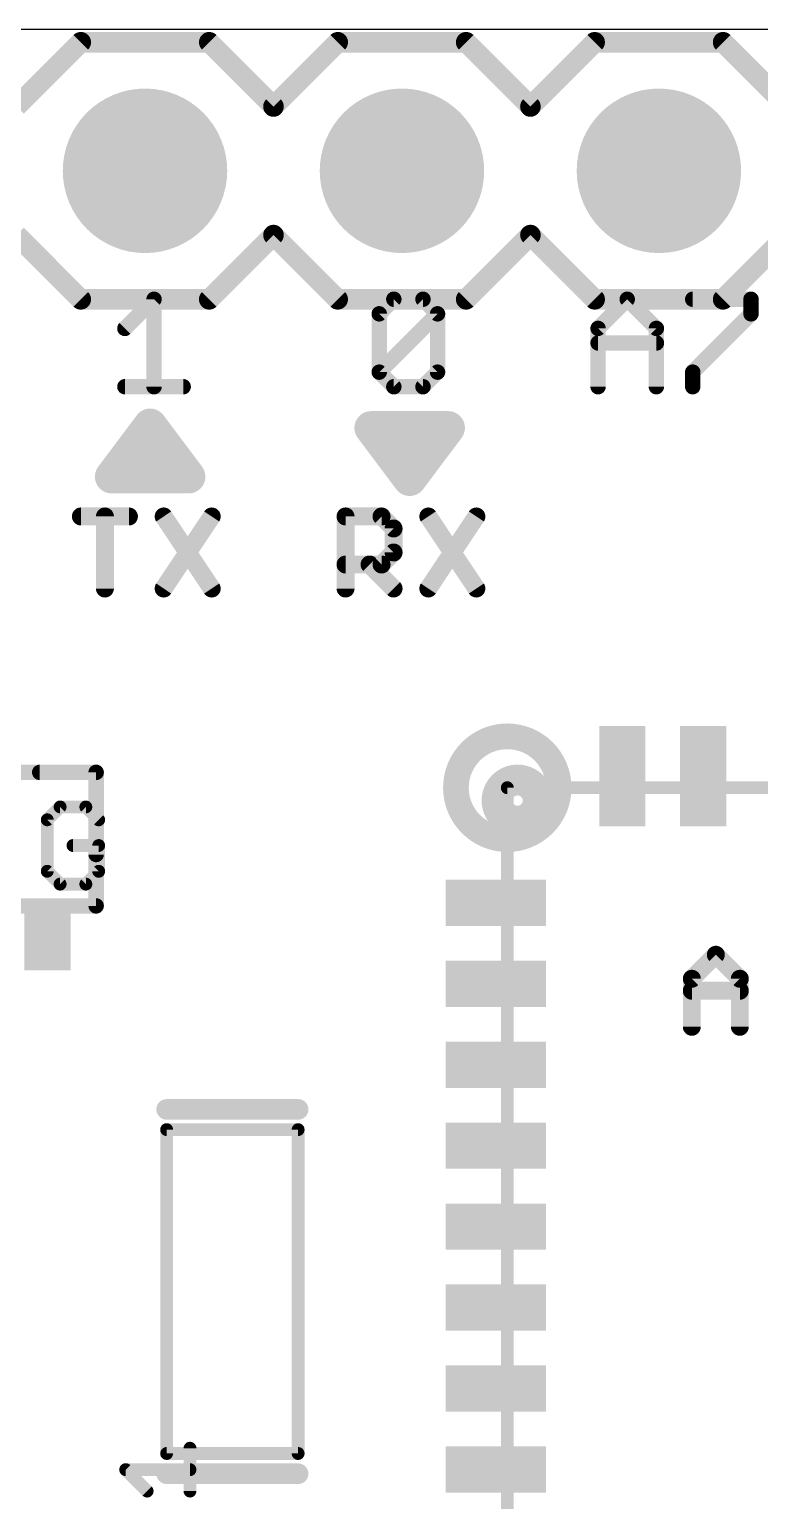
# Model space of a CAD drawing. Extents: x 0 to 33.3, y 0 to 23.1.
# Drawn here: x 7.87 to 15.09, y 8.58 to 23.11 of the extents above; entities that cross this region are included whole.
import ezdxf

# ---------------------------------------------------------------- set-up
doc = ezdxf.new("R2010")
doc.units = 0
for name, color, linetype in [('17', 82, 'CONTINUOUS'), ('20', 7, 'CONTINUOUS'), ('21', 7, 'CONTINUOUS'), ('51', 53, 'CONTINUOUS')]:
    doc.layers.add(name, color=color, linetype=linetype)

# ---------------------------------------------------------------- blocks, each defined once
blk = doc.blocks.new('RECT')
blk.add_solid([(-0.5, -0.5), (0.5, -0.5), (-0.5, 0.5), (0.5, 0.5)])
blk = doc.blocks.new('ROUNDP')
at = {"const_width": 0.5}
blk.add_lwpolyline([(0, -0.25, 1), (0, 0.25, 1), (0, -0.25)], format="xyb", dxfattribs=at)

msp = doc.modelspace()

# ---------------------------------------------------------------- linework, layer by layer
at = {"layer": '20'}
msp.add_line((33.274, 23.114), (0, 23.114), dxfattribs=at)
at = {"layer": '21'}
for points, const_width in [([(8.8181, 20.1596), (9.1062, 20.4477)], 0.1524), ([(9.1062, 20.4477), (9.1062, 19.5834)], 0.1524), ([(11.3327, 20.3037), (11.4767, 20.4477)], 0.1524), ([(11.4767, 20.4477), (11.7649, 20.4477)], 0.1524), ([(11.7649, 20.4477), (11.9089, 20.3037)], 0.1524), ([(13.496, 20.1596), (13.7841, 20.4477)], 0.1524), ([(13.7841, 20.4477), (14.0722, 20.1596)], 0.1524), ([(14.4315, 20.4477), (15.0077, 20.4477)], 0.1524), ([(15.0077, 20.4477), (15.0077, 20.3037)], 0.1524), ([(11.3327, 19.7275), (11.3327, 20.3037)], 0.1524), ([(11.3327, 19.7275), (11.9089, 20.3037)], 0.1524), ([(11.9089, 20.3037), (11.9089, 19.7275)], 0.1524), ([(15.0077, 20.3037), (14.4315, 19.7275)], 0.1524), ([(13.496, 19.5834), (13.496, 20.1596)], 0.1524), ([(14.0722, 20.1596), (14.0722, 19.5834)], 0.1524), ([(13.496, 20.0156), (14.0722, 20.0156)], 0.1524), ([(11.4767, 19.5834), (11.3327, 19.7275)], 0.1524), ([(11.9089, 19.7275), (11.7649, 19.5834)], 0.1524), ([(14.4315, 19.7275), (14.4315, 19.5834)], 0.1524), ([(8.8181, 19.5834), (9.3943, 19.5834)], 0.1524), ([(11.7649, 19.5834), (11.4767, 19.5834)], 0.1524), ([(8.6868, 18.6944), (9.0678, 19.2024)], 0.3302), ([(8.6868, 18.6944), (9.0678, 19.2024)], 0.3302), ([(9.0678, 19.2024), (9.4488, 18.6944)], 0.3302), ([(11.6332, 18.669), (11.2522, 19.177)], 0.3302), ([(11.2522, 19.177), (12.0142, 19.177)], 0.3302), ([(12.0142, 19.177), (11.6332, 18.669)], 0.3302), ([(12.0142, 19.177), (11.6332, 18.669)], 0.3302), ([(11.8872, 19.05), (11.3792, 19.05)], 0.254), ([(9.1948, 18.8214), (8.9408, 18.8214)], 0.254), ([(9.4488, 18.6944), (8.6868, 18.6944)], 0.3302), ([(8.3831, 18.3013), (8.8577, 18.3013)], 0.1778), ([(8.6204, 17.5895), (8.6204, 18.3013)], 0.1778), ([(9.2017, 18.3013), (9.6763, 17.5895)], 0.1778), ([(9.6763, 18.3013), (9.2017, 17.5895)], 0.1778), ([(10.9993, 17.5895), (10.9993, 18.3013)], 0.1778), ([(10.9993, 18.3013), (11.3552, 18.3013)], 0.1778), ([(11.3552, 18.3013), (11.4739, 18.1827)], 0.1778), ([(11.8179, 18.3013), (12.2925, 17.5895)], 0.1778), ([(12.2925, 18.3013), (11.8179, 17.5895)], 0.1778), ([(11.4739, 18.1827), (11.4739, 17.9454)], 0.1778), ([(11.4739, 17.9454), (11.3552, 17.8268)], 0.1778), ([(11.3552, 17.8268), (10.9993, 17.8268)], 0.1778), ([(11.2366, 17.8268), (11.4739, 17.5895)], 0.1778), ([(7.976, 15.773), (8.534, 15.773)], 0.1524), ([(8.534, 15.773), (8.534, 14.961)], 0.1524), ([(14.4226, 13.7333), (14.6598, 13.9706)], 0.1778), ([(14.6598, 13.9706), (14.8971, 13.7333)], 0.1778), ([(14.4226, 13.2588), (14.4226, 13.7333)], 0.1778), ([(14.8971, 13.7333), (14.8971, 13.2588)], 0.1778), ([(14.4226, 13.6147), (14.8971, 13.6147)], 0.1778), ([(9.2306, 12.4426), (10.5306, 12.4426)], 0.2032), ([(10.5306, 8.8426), (9.2306, 8.8426)], 0.2032)]:
    msp.add_lwpolyline(points, dxfattribs=dict(at, const_width=const_width))
for points, const_width in [([(9.1443, 20.4477, 1), (9.0681, 20.4477)], 0.0762), ([(9.1331, 20.4208, 1), (9.0793, 20.4747)], 0.0762), ([(11.4767, 20.4858, 1), (11.4767, 20.4096)], 0.0762), ([(11.5037, 20.4208, 1), (11.4498, 20.4747)], 0.0762), ([(11.7918, 20.4747, 1), (11.7379, 20.4208)], 0.0762), ([(11.7649, 20.4096, 1), (11.7649, 20.4858)], 0.0762), ([(13.811, 20.4747, 1), (13.7571, 20.4208)], 0.0762), ([(13.811, 20.4208, 1), (13.7571, 20.4747)], 0.0762), ([(14.4315, 20.4858, 1), (14.4315, 20.4096)], 0.0762), ([(15.0458, 20.4477, 1), (14.9696, 20.4477)], 0.0762), ([(15.0077, 20.4096, 1), (15.0077, 20.4858)], 0.0762), ([(11.3057, 20.3306, 1), (11.3596, 20.2767)], 0.0762), ([(11.3708, 20.3037, 1), (11.2946, 20.3037)], 0.0762), ([(11.947, 20.3037, 1), (11.8708, 20.3037)], 0.0762), ([(11.9358, 20.2767, 1), (11.882, 20.3306)], 0.0762), ([(11.882, 20.2767, 1), (11.9358, 20.3306)], 0.0762), ([(15.0346, 20.2767, 1), (14.9808, 20.3306)], 0.0762), ([(8.7911, 20.1866, 1), (8.845, 20.1327)], 0.0762), ([(13.469, 20.1866, 1), (13.5229, 20.1327)], 0.0762), ([(13.5341, 20.1596, 1), (13.4579, 20.1596)], 0.0762), ([(14.1103, 20.1596, 1), (14.0341, 20.1596)], 0.0762), ([(14.0452, 20.1327, 1), (14.0991, 20.1866)], 0.0762), ([(14.9696, 20.3037, 1), (15.0458, 20.3037)], 0.0762), ([(13.496, 20.0537, 1), (13.496, 19.9775)], 0.0762), ([(14.0722, 19.9775, 1), (14.0722, 20.0537)], 0.0762), ([(11.3596, 19.7544, 1), (11.3057, 19.7005)], 0.0762), ([(11.3057, 19.7544, 1), (11.3596, 19.7005)], 0.0762), ([(11.9358, 19.7005, 1), (11.882, 19.7544)], 0.0762), ([(14.4045, 19.7544, 1), (14.4584, 19.7005)], 0.0762), ([(14.4696, 19.7275, 1), (14.3934, 19.7275)], 0.0762), ([(8.8181, 19.6215, 1), (8.8181, 19.5453)], 0.0762), ([(9.3943, 19.5453, 1), (9.3943, 19.6215)], 0.0762), ([(11.2946, 19.7275, 1), (11.3708, 19.7275)], 0.0762), ([(11.4767, 19.6215, 1), (11.4767, 19.5453)], 0.0762), ([(11.4498, 19.5565, 1), (11.5037, 19.6103)], 0.0762), ([(11.7379, 19.6103, 1), (11.7918, 19.5565)], 0.0762), ([(11.7649, 19.5453, 1), (11.7649, 19.6215)], 0.0762), ([(11.8708, 19.7275, 1), (11.947, 19.7275)], 0.0762), ([(9.0681, 19.5834, 1), (9.1443, 19.5834)], 0.0762), ([(13.4579, 19.5834, 1), (13.5341, 19.5834)], 0.0762), ([(14.0341, 19.5834, 1), (14.1103, 19.5834)], 0.0762), ([(14.3934, 19.5834, 1), (14.4696, 19.5834)], 0.0762), ([(9.1338, 19.2519, 1), (9.0018, 19.1529)], 0.1651), ([(9.1338, 19.1529, 1), (9.0018, 19.2519)], 0.1651), ([(9.1338, 19.1529, 1), (9.0018, 19.2519)], 0.1651), ([(11.2522, 19.2596, 1), (11.2522, 19.0944)], 0.1651), ([(11.3182, 19.2265, 1), (11.1862, 19.1275)], 0.1651), ([(12.0802, 19.1275, 1), (11.9482, 19.2265)], 0.1651), ([(12.0802, 19.1275, 1), (11.9482, 19.2265)], 0.1651), ([(12.0142, 19.0944, 1), (12.0142, 19.2596)], 0.1651), ([(11.3792, 19.1135, 1), (11.3792, 18.9865)], 0.127), ([(11.8872, 18.9865, 1), (11.8872, 19.1135)], 0.127), ([(8.9408, 18.8849, 1), (8.9408, 18.7579)], 0.127), ([(9.1948, 18.7579, 1), (9.1948, 18.8849)], 0.127), ([(8.6868, 18.777, 1), (8.6868, 18.6119)], 0.1651), ([(8.6208, 18.7439, 1), (8.7528, 18.6449)], 0.1651), ([(8.6208, 18.7439, 1), (8.7528, 18.6449)], 0.1651), ([(9.3828, 18.6449, 1), (9.5148, 18.7439)], 0.1651), ([(9.4488, 18.6119, 1), (9.4488, 18.777)], 0.1651), ([(11.5672, 18.7185, 1), (11.6992, 18.6195)], 0.1651), ([(11.5672, 18.7185, 1), (11.6992, 18.6195)], 0.1651), ([(11.5672, 18.6195, 1), (11.6992, 18.7185)], 0.1651), ([(8.3831, 18.3458, 1), (8.3831, 18.2569)], 0.0889), ([(8.6649, 18.3013, 1), (8.576, 18.3013)], 0.0889), ([(8.8577, 18.2569, 1), (8.8577, 18.3458)], 0.0889), ([(9.2387, 18.326, 1), (9.1647, 18.2766)], 0.0889), ([(9.7132, 18.2766, 1), (9.6393, 18.326)], 0.0889), ([(10.9993, 18.3458, 1), (10.9993, 18.2569)], 0.0889), ([(11.0438, 18.3013, 1), (10.9549, 18.3013)], 0.0889), ([(11.3867, 18.3327, 1), (11.3238, 18.2699)], 0.0889), ([(11.3552, 18.2569, 1), (11.3552, 18.3458)], 0.0889), ([(11.8549, 18.326, 1), (11.7809, 18.2766)], 0.0889), ([(12.3294, 18.2766, 1), (12.2555, 18.326)], 0.0889), ([(11.5183, 18.1827, 1), (11.4294, 18.1827)], 0.0889), ([(11.4425, 18.1512, 1), (11.5053, 18.2141)], 0.0889), ([(11.5053, 17.914, 1), (11.4425, 17.9768)], 0.0889), ([(10.9993, 17.8712, 1), (10.9993, 17.7823)], 0.0889), ([(11.268, 17.8582, 1), (11.2052, 17.7953)], 0.0889), ([(11.3238, 17.8582, 1), (11.3867, 17.7953)], 0.0889), ([(11.3552, 17.7823, 1), (11.3552, 17.8712)], 0.0889), ([(11.4294, 17.9454, 1), (11.5183, 17.9454)], 0.0889), ([(8.576, 17.5895, 1), (8.6649, 17.5895)], 0.0889), ([(9.1647, 17.6142, 1), (9.2387, 17.5648)], 0.0889), ([(9.6393, 17.5648, 1), (9.7132, 17.6142)], 0.0889), ([(10.9549, 17.5895, 1), (11.0438, 17.5895)], 0.0889), ([(11.4425, 17.5581, 1), (11.5053, 17.6209)], 0.0889), ([(11.7809, 17.6142, 1), (11.8549, 17.5648)], 0.0889), ([(12.2555, 17.5648, 1), (12.3294, 17.6142)], 0.0889), ([(7.976, 15.8111, 1), (7.976, 15.7349)], 0.0762), ([(8.5721, 15.773, 1), (8.4959, 15.773)], 0.0762), ([(8.534, 15.7349, 1), (8.534, 15.8111)], 0.0762), ([(12.7, 15.3416, 1), (12.7, 15.6464, 1), (12.7, 15.3416)], 0.4064), ([(8.4959, 14.961, 1), (8.5721, 14.961)], 0.0762), ([(14.6913, 14.002, 1), (14.6284, 13.9392)], 0.0889), ([(14.6913, 13.9392, 1), (14.6284, 14.002)], 0.0889), ([(14.467, 13.7333, 1), (14.3781, 13.7333)], 0.0889), ([(14.9415, 13.7333, 1), (14.8527, 13.7333)], 0.0889), ([(14.3911, 13.7648, 1), (14.454, 13.7019)], 0.0889), ([(14.4226, 13.6592, 1), (14.4226, 13.5703)], 0.0889), ([(14.8657, 13.7019, 1), (14.9285, 13.7648)], 0.0889), ([(14.8971, 13.5703, 1), (14.8971, 13.6592)], 0.0889), ([(14.3781, 13.2588, 1), (14.467, 13.2588)], 0.0889), ([(14.8527, 13.2588, 1), (14.9415, 13.2588)], 0.0889), ([(9.2306, 12.4934, 1), (9.2306, 12.3918)], 0.1016), ([(10.5306, 12.3918, 1), (10.5306, 12.4934)], 0.1016), ([(9.2306, 8.8934, 1), (9.2306, 8.7918)], 0.1016), ([(10.5306, 8.7918, 1), (10.5306, 8.8934)], 0.1016)]:
    msp.add_lwpolyline(points, format="xyb", dxfattribs=dict(at, const_width=const_width))
at = {"layer": '51'}
for points, const_width in [([(7.747, 22.352), (8.382, 22.987)], 0.2032), ([(8.382, 22.987), (9.652, 22.987)], 0.2032), ([(9.652, 22.987), (10.287, 22.352)], 0.2032), ([(10.287, 22.352), (10.922, 22.987)], 0.2032), ([(10.922, 22.987), (12.192, 22.987)], 0.2032), ([(12.192, 22.987), (12.827, 22.352)], 0.2032), ([(12.827, 22.352), (13.462, 22.987)], 0.2032), ([(13.462, 22.987), (14.732, 22.987)], 0.2032), ([(15.367, 22.352), (14.732, 22.987)], 0.2032), ([(8.382, 20.447), (7.747, 21.082)], 0.2032), ([(10.287, 21.082), (9.652, 20.447)], 0.2032), ([(10.922, 20.447), (10.287, 21.082)], 0.2032), ([(12.827, 21.082), (12.192, 20.447)], 0.2032), ([(13.462, 20.447), (12.827, 21.082)], 0.2032), ([(14.732, 20.447), (15.367, 21.082)], 0.2032), ([(9.652, 20.447), (8.382, 20.447)], 0.2032), ([(12.192, 20.447), (10.922, 20.447)], 0.2032), ([(14.732, 20.447), (13.462, 20.447)], 0.2032), ([(5.69, 15.773), (8.534, 15.773)], 0.1524), ([(8.534, 15.773), (8.534, 14.453)], 0.1524), ([(12.5984, 15.621), (20.4724, 15.621)], 0.127), ([(12.5984, 7.747), (12.5984, 15.621)], 0.127), ([(8.1778, 15.4312), (8.0507, 15.304)], 0.127), ([(8.432, 15.4312), (8.1778, 15.4312)], 0.127), ([(8.5591, 15.304), (8.432, 15.4312)], 0.127), ([(8.0507, 15.304), (8.0507, 14.7956)], 0.127), ([(8.5591, 15.0498), (8.3049, 15.0498)], 0.127), ([(8.5591, 14.7956), (8.5591, 15.0498)], 0.127), ([(8.0507, 14.7956), (8.1778, 14.6685)], 0.127), ([(8.432, 14.6685), (8.5591, 14.7956)], 0.127), ([(8.1778, 14.6685), (8.432, 14.6685)], 0.127), ([(8.534, 14.453), (5.69, 14.453)], 0.1524), ([(9.2306, 9.0426), (9.2306, 12.2426)], 0.127), ([(9.2306, 12.2426), (10.5306, 12.2426)], 0.127), ([(10.5306, 12.2426), (10.5306, 9.0426)], 0.127), ([(9.4615, 8.671), (9.4615, 9.0947)], 0.127), ([(10.5306, 9.0426), (9.2306, 9.0426)], 0.127), ([(9.0378, 8.671), (8.826, 8.8828)], 0.127), ([(8.826, 8.8828), (9.4615, 8.8828)], 0.127)]:
    msp.add_lwpolyline(points, dxfattribs=dict(at, const_width=const_width))
for points, const_width in [([(8.382, 23.0378, 1), (8.382, 22.9362)], 0.1016), ([(8.4179, 22.9511, 1), (8.3461, 23.0229)], 0.1016), ([(9.6879, 23.0229, 1), (9.6161, 22.9511)], 0.1016), ([(9.652, 22.9362, 1), (9.652, 23.0378)], 0.1016), ([(10.922, 23.0378, 1), (10.922, 22.9362)], 0.1016), ([(10.9579, 22.9511, 1), (10.8861, 23.0229)], 0.1016), ([(12.2279, 23.0229, 1), (12.1561, 22.9511)], 0.1016), ([(12.192, 22.9362, 1), (12.192, 23.0378)], 0.1016), ([(13.462, 23.0378, 1), (13.462, 22.9362)], 0.1016), ([(13.4979, 22.9511, 1), (13.4261, 23.0229)], 0.1016), ([(14.7679, 23.0229, 1), (14.6961, 22.9511)], 0.1016), ([(14.732, 22.9362, 1), (14.732, 23.0378)], 0.1016), ([(10.2511, 22.3879, 1), (10.3229, 22.3161)], 0.1016), ([(10.2511, 22.3161, 1), (10.3229, 22.3879)], 0.1016), ([(12.7911, 22.3879, 1), (12.8629, 22.3161)], 0.1016), ([(12.7911, 22.3161, 1), (12.8629, 22.3879)], 0.1016), ([(10.3229, 21.1179, 1), (10.2511, 21.0461)], 0.1016), ([(10.3229, 21.0461, 1), (10.2511, 21.1179)], 0.1016), ([(12.8629, 21.1179, 1), (12.7911, 21.0461)], 0.1016), ([(12.8629, 21.0461, 1), (12.7911, 21.1179)], 0.1016), ([(8.382, 20.4978, 1), (8.382, 20.3962)], 0.1016), ([(8.3461, 20.4111, 1), (8.4179, 20.4829)], 0.1016), ([(9.6161, 20.4829, 1), (9.6879, 20.4111)], 0.1016), ([(9.652, 20.3962, 1), (9.652, 20.4978)], 0.1016), ([(10.922, 20.4978, 1), (10.922, 20.3962)], 0.1016), ([(10.8861, 20.4111, 1), (10.9579, 20.4829)], 0.1016), ([(12.1561, 20.4829, 1), (12.2279, 20.4111)], 0.1016), ([(12.192, 20.3962, 1), (12.192, 20.4978)], 0.1016), ([(13.462, 20.4978, 1), (13.462, 20.3962)], 0.1016), ([(13.4261, 20.4111, 1), (13.4979, 20.4829)], 0.1016), ([(14.6961, 20.4829, 1), (14.7679, 20.4111)], 0.1016), ([(14.732, 20.3962, 1), (14.732, 20.4978)], 0.1016), ([(12.5984, 15.494, 1), (12.5984, 15.748, 1), (12.5984, 15.494)], 1.016), ([(8.5721, 15.773, 1), (8.4959, 15.773)], 0.0762), ([(8.534, 15.7349, 1), (8.534, 15.8111)], 0.0762), ([(12.6302, 15.621, 1), (12.5666, 15.621)], 0.0635), ([(12.5984, 15.6528, 1), (12.5984, 15.5892)], 0.0635), ([(8.1778, 15.4629, 1), (8.1778, 15.3994)], 0.0635), ([(8.2002, 15.4087, 1), (8.1553, 15.4536)], 0.0635), ([(8.4544, 15.4536, 1), (8.4095, 15.4087)], 0.0635), ([(8.432, 15.3994, 1), (8.432, 15.4629)], 0.0635), ([(8.0824, 15.304, 1), (8.0189, 15.304)], 0.0635), ([(8.0282, 15.3265, 1), (8.0731, 15.2816)], 0.0635), ([(8.5366, 15.2816, 1), (8.5815, 15.3265)], 0.0635), ([(8.3049, 15.0816, 1), (8.3049, 15.0181)], 0.0635), ([(8.5908, 15.0498, 1), (8.5273, 15.0498)], 0.0635), ([(8.5591, 15.0181, 1), (8.5591, 15.0816)], 0.0635), ([(8.0731, 14.8181, 1), (8.0282, 14.7732)], 0.0635), ([(8.5815, 14.7732, 1), (8.5366, 14.8181)], 0.0635), ([(8.0189, 14.7956, 1), (8.0824, 14.7956)], 0.0635), ([(8.1778, 14.7003, 1), (8.1778, 14.6367)], 0.0635), ([(8.1553, 14.646, 1), (8.2002, 14.691)], 0.0635), ([(8.4095, 14.691, 1), (8.4544, 14.646)], 0.0635), ([(8.432, 14.6367, 1), (8.432, 14.7003)], 0.0635), ([(8.5273, 14.7956, 1), (8.5908, 14.7956)], 0.0635), ([(8.4959, 14.453, 1), (8.5721, 14.453)], 0.0762), ([(8.534, 14.4149, 1), (8.534, 14.4911)], 0.0762), ([(9.2306, 12.2744, 1), (9.2306, 12.2109)], 0.0635), ([(9.2624, 12.2426, 1), (9.1989, 12.2426)], 0.0635), ([(10.5624, 12.2426, 1), (10.4988, 12.2426)], 0.0635), ([(10.5306, 12.2109, 1), (10.5306, 12.2744)], 0.0635), ([(9.4933, 9.0947, 1), (9.4298, 9.0947)], 0.0635), ([(9.2306, 9.0744, 1), (9.2306, 9.0108)], 0.0635), ([(9.1989, 9.0426, 1), (9.2624, 9.0426)], 0.0635), ([(10.4988, 9.0426, 1), (10.5624, 9.0426)], 0.0635), ([(10.5306, 9.0108, 1), (10.5306, 9.0744)], 0.0635), ([(8.826, 8.9146, 1), (8.826, 8.8511)], 0.0635), ([(8.8484, 8.9053, 1), (8.8035, 8.8604)], 0.0635), ([(9.4615, 8.8511, 1), (9.4615, 8.9146)], 0.0635), ([(9.0154, 8.6485, 1), (9.0603, 8.6934)], 0.0635), ([(9.4298, 8.671, 1), (9.4933, 8.671)], 0.0635)]:
    msp.add_lwpolyline(points, format="xyb", dxfattribs=dict(at, const_width=const_width))

# ---------------------------------------------------------------- block references
at = {"layer": '17', "xscale": 1.6256, "yscale": 1.6256, "rotation": 270}
for p in [(9.017, 21.717), (9.017, 21.717), (11.557, 21.717), (11.557, 21.717), (14.097, 21.717), (14.097, 21.717)]:
    msp.add_blockref('ROUNDP', p, dxfattribs=at)
at = {"layer": '51', "xscale": 0.508, "yscale": 0.508, "rotation": 180}
for p in [(9.017, 21.717), (11.557, 21.717), (14.097, 21.717)]:
    msp.add_blockref('RECT', p, dxfattribs=at)
at = {"layer": '51'}
for p, xscale, yscale in [((13.7354, 15.7353), 0.4572, 0.9906), ((14.5354, 15.7353), 0.4572, 0.9906), ((12.4841, 14.484), 0.9906, 0.4572), ((8.0518, 14.1097), 0.4572, 0.5842), ((12.4841, 13.684), 0.9906, 0.4572), ((12.4841, 12.884), 0.9906, 0.4572), ((12.4841, 12.084), 0.9906, 0.4572), ((12.4841, 11.284), 0.9906, 0.4572), ((12.4841, 10.484), 0.9906, 0.4572), ((12.4841, 9.684), 0.9906, 0.4572), ((12.4841, 8.884), 0.9906, 0.4572)]:
    msp.add_blockref('RECT', p, dxfattribs=dict(at, xscale=xscale, yscale=yscale))

doc.saveas('drawing.dxf')
